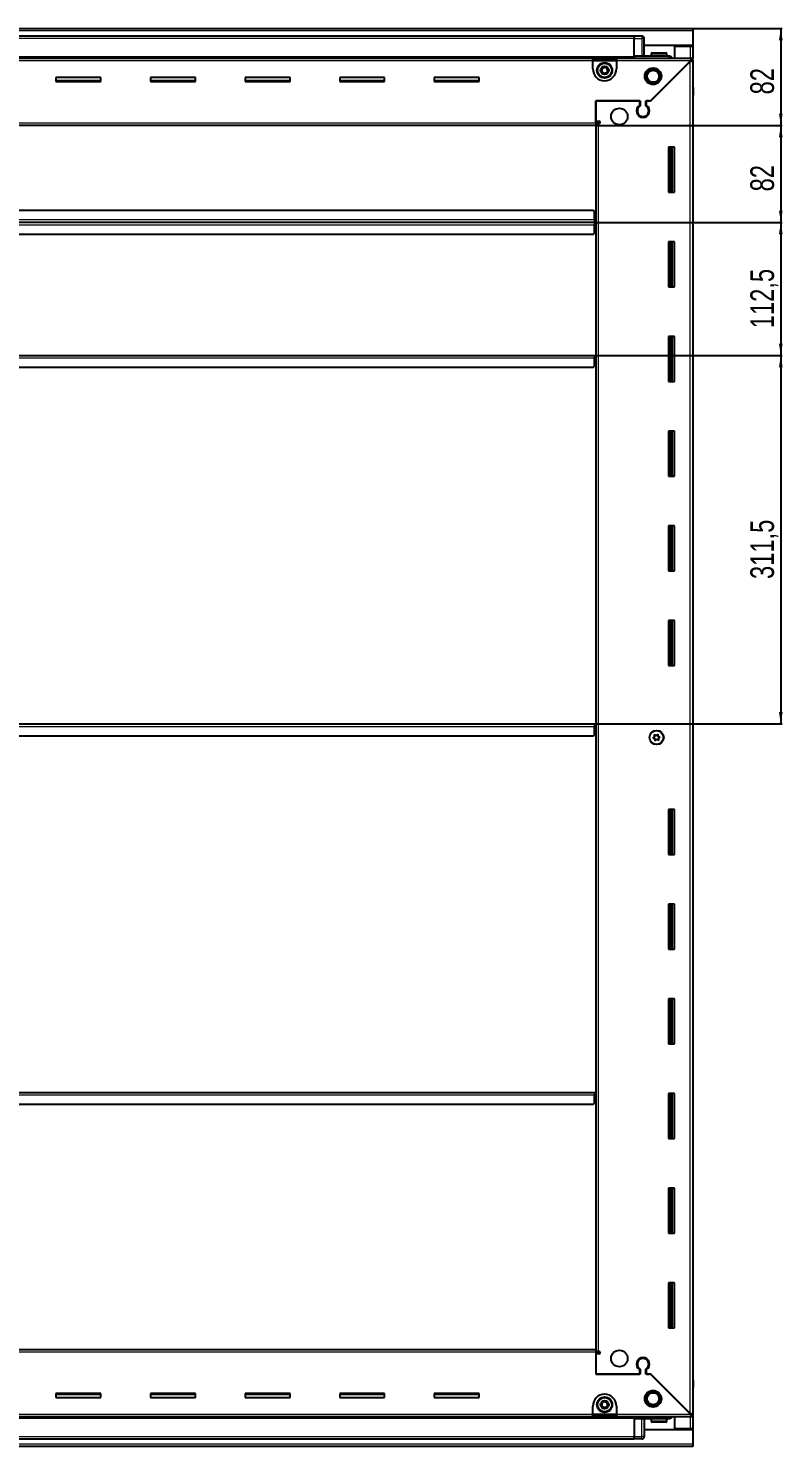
# Model space of a CAD drawing. Header units: millimetres. Extents: x 1315 to 6455, y -1845 to 1961.
# Drawn here: x 5817 to 6455, y 577 to 1776 of the extents above; entities that cross this region are included whole.
import ezdxf

# ---------------------------------------------------------------- set-up
doc = ezdxf.new("R2010")
doc.units = ezdxf.units.MM
doc.layers.add('FORMAT', color=7, linetype='Continuous')
doc.styles.add('SLDTEXTSTYLE0', font='TXT', dxfattribs={"width": 0.75})
doc.dimstyles.new('SLDDIMSTYLE0', dxfattribs={"dimtxt": 20, "dimasz": 10, "dimexe": 0, "dimexo": 0.0625, "dimgap": 5, "dimtad": 2, "dimdec": 1, "dimrnd": 1e-09, "dimzin": 12, "dimdsep": 46, "dimtxsty": 'SLDTEXTSTYLE0', "dimsah": 1, "dimcen": 0.09, "dimadec": 0, "dimazin": 3, "dimtfac": 1, "dimtofl": 0, "dimtmove": 0, "dimatfit": 3, "dimfxl": 0, "dimfrac": 2, "dimtolj": 1, "dimtzin": 12, "dimarcsym": 0})

# ---------------------------------------------------------------- blocks, each defined once
blk = doc.blocks.new('_D_7')
at = {"layer": 'FORMAT'}
for p, q in [((6378.6, 1775.8), (6454.1, 1775.8)), ((6453.1, 1775.8), (6453.1, 1693.8)), ((6296.6, 1693.8), (6454.1, 1693.8))]:
    blk.add_line(p, q, dxfattribs=at)
for points in [[(6453.1, 1775.8), (6451.5, 1765.8), (6454.6, 1765.8)], [(6453.1, 1693.8), (6454.6, 1703.8), (6451.5, 1703.8)]]:
    blk.add_solid(points, dxfattribs=at)
at = {"layer": 'FORMAT', "insert": (6427.3, 1720), "char_height": 20, "attachment_point": 1, "rotation": 90, "style": 'SLDTEXTSTYLE0'}
blk.add_mtext('82', dxfattribs=at)
blk = doc.blocks.new('_D_8')
at = {"layer": 'FORMAT'}
for p, q in [((6295.6, 1499.3), (6454.1, 1499.3)), ((6453.1, 1499.3), (6453.1, 1187.8)), ((6295.6, 1187.8), (6454.1, 1187.8))]:
    blk.add_line(p, q, dxfattribs=at)
for points in [[(6453.1, 1499.3), (6451.5, 1489.3), (6454.6, 1489.3)], [(6453.1, 1187.8), (6454.6, 1197.8), (6451.5, 1197.8)]]:
    blk.add_solid(points, dxfattribs=at)
at = {"layer": 'FORMAT', "insert": (6427.3, 1310.3), "char_height": 20, "attachment_point": 1, "rotation": 90, "style": 'SLDTEXTSTYLE0'}
blk.add_mtext('311,5', dxfattribs=at)
blk = doc.blocks.new('_D_9')
at = {"layer": 'FORMAT'}
for p, q in [((6295.6, 1611.8), (6454.1, 1611.8)), ((6453.1, 1611.8), (6453.1, 1499.3)), ((6295.6, 1499.3), (6454.1, 1499.3))]:
    blk.add_line(p, q, dxfattribs=at)
for points in [[(6453.1, 1611.8), (6451.5, 1601.8), (6454.6, 1601.8)], [(6453.1, 1499.3), (6454.6, 1509.3), (6451.5, 1509.3)]]:
    blk.add_solid(points, dxfattribs=at)
at = {"layer": 'FORMAT', "insert": (6427.3, 1522.3), "char_height": 20, "attachment_point": 1, "rotation": 90, "style": 'SLDTEXTSTYLE0'}
blk.add_mtext('112,5', dxfattribs=at)
blk = doc.blocks.new('_D_10')
at = {"layer": 'FORMAT'}
for p, q in [((6296.6, 1693.8), (6454.1, 1693.8)), ((6453.1, 1693.8), (6453.1, 1611.8)), ((6295.6, 1611.8), (6454.1, 1611.8))]:
    blk.add_line(p, q, dxfattribs=at)
for points in [[(6453.1, 1693.8), (6451.5, 1683.8), (6454.6, 1683.8)], [(6453.1, 1611.8), (6454.6, 1621.8), (6451.5, 1621.8)]]:
    blk.add_solid(points, dxfattribs=at)
at = {"layer": 'FORMAT', "insert": (6427.3, 1638), "char_height": 20, "attachment_point": 1, "rotation": 90, "style": 'SLDTEXTSTYLE0'}
blk.add_mtext('82', dxfattribs=at)

msp = doc.modelspace()

# ---------------------------------------------------------------- linework, layer by layer
at = {"color": 7, "linetype": 'Continuous', "lineweight": 25}
for p, q in [((5179.58, 1775.82), (6378.58, 1775.82)), ((6378.58, 1775.82), (6378.58, 1773.72)), ((6329.08, 1769.17), (5229.08, 1769.17)), ((6335.58, 1769.32), (6329.08, 1769.32)), ((6329.08, 1769.32), (6329.08, 1769.32)), ((6335.58, 1769.32), (6329.08, 1769.32)), ((6329.08, 1769.32), (6329.08, 1767.32)), ((6329.08, 1752.32), (6329.08, 1767.32)), ((6337.58, 1767.32), (6337.58, 1767.32)), ((6337.58, 1752.32), (6337.58, 1767.32)), ((6378.58, 1773.72), (6378.58, 1761.32)), ((5229.08, 1751.17), (6329.08, 1751.17)), ((5264.08, 1750.57), (6294.08, 1750.57)), ((6294.08, 1748.47), (6294.08, 1750.57)), ((6294.08, 1750.57), (6314.08, 1750.57)), ((6314.08, 1750.57), (6314.08, 1748.47)), ((6314.08, 1750.57), (6377.58, 1750.57)), ((6329.08, 1752.32), (6329.08, 1751.82)), ((6358.08, 1752.32), (6329.08, 1752.32)), ((6329.08, 1752.29), (6329.16, 1750.57)), ((6378.58, 1761.32), (6337.58, 1761.32)), ((6343.58, 1754.22), (6343.58, 1752.32)), ((6344.38, 1755.02), (6355.78, 1755.02)), ((6356.58, 1752.32), (6356.58, 1754.22)), ((6363.58, 1750.57), (6363.58, 1760.82)), ((6363.58, 1760.82), (6376.48, 1760.82)), ((6376.48, 1760.82), (6378.58, 1760.82)), ((6377.08, 1760.82), (6377.08, 1761.32)), ((6377.58, 1749.07), (6377.58, 1750.57)), ((6377.58, 1750.57), (6378.58, 1750.57)), ((6378.58, 1760.82), (6378.58, 1761.32)), ((6378.58, 1760.82), (6378.58, 1750.57)), ((6378.58, 1749.07), (6378.58, 1750.57)), ((6294.08, 1749.07), (6314.08, 1749.07)), ((6294.08, 1741.57), (6294.08, 1748.47)), ((6314.08, 1748.47), (6314.08, 1741.57)), ((6376.48, 1747.97), (6342.38, 1713.87)), ((6343.08, 1714.57), (6376.98, 1748.47)), ((6377.08, 1748.57), (6378.58, 1748.57)), ((6377.58, 1749.07), (6378.58, 1749.07)), ((6378.58, 1749.07), (6378.58, 1748.57)), ((6378.58, 1748.57), (6378.58, 604.07)), ((5878.08, 1734.32), (5840.08, 1734.32)), ((5840.08, 1734.32), (5840.08, 1730.82)), ((5878.08, 1731.57), (5840.08, 1731.57)), ((5840.08, 1730.82), (5878.08, 1730.82)), ((5878.08, 1730.82), (5878.08, 1734.32)), ((5958.08, 1734.32), (5920.08, 1734.32)), ((5920.08, 1734.32), (5920.08, 1730.82)), ((5958.08, 1731.57), (5920.08, 1731.57)), ((5920.08, 1730.82), (5958.08, 1730.82)), ((5958.08, 1730.82), (5958.08, 1734.32)), ((6038.08, 1734.32), (6000.08, 1734.32)), ((6000.08, 1734.32), (6000.08, 1730.82)), ((6038.08, 1731.57), (6000.08, 1731.57)), ((6000.08, 1730.82), (6038.08, 1730.82)), ((6038.08, 1730.82), (6038.08, 1734.32)), ((6118.08, 1734.32), (6080.08, 1734.32)), ((6080.08, 1734.32), (6080.08, 1730.82)), ((6118.08, 1731.57), (6080.08, 1731.57)), ((6080.08, 1730.82), (6118.08, 1730.82)), ((6118.08, 1730.82), (6118.08, 1734.32)), ((6198.08, 1734.32), (6160.08, 1734.32)), ((6160.08, 1734.32), (6160.08, 1730.82)), ((6198.08, 1731.57), (6160.08, 1731.57)), ((6160.08, 1730.82), (6198.08, 1730.82)), ((6198.08, 1730.82), (6198.08, 1734.32)), ((6378.58, 1727.15), (6378.58, 1727.15)), ((6296.58, 1714.57), (6334.28, 1714.57)), ((6296.58, 1695.92), (6296.58, 1714.57)), ((6296.58, 1714.57), (6296.58, 1697.32)), ((6333.58, 1714.57), (6296.58, 1714.57)), ((6333.58, 1714.57), (6333.58, 1710.68)), ((6334.28, 1714.57), (6334.28, 1710.29)), ((6338.88, 1714.57), (6343.08, 1714.57)), ((6338.88, 1710.29), (6338.88, 1714.57)), ((6341.68, 1714.57), (6339.58, 1714.57)), ((6339.58, 1710.68), (6339.58, 1714.57)), ((6342.38, 1713.87), (6341.68, 1714.57)), ((6378.58, 1719.32), (6379.08, 1719.32)), ((6378.93, 633.32), (6378.93, 1719.32)), ((6379.08, 1725.82), (6379.08, 1719.32)), ((6379.08, 1719.32), (6379.08, 1725.82)), ((6379.08, 1719.32), (6379.08, 1719.32)), ((6379.08, 1719.32), (6379.08, 1719.32)), ((6296.58, 1693.82), (5261.58, 1693.82)), ((6296.58, 1697.32), (6299.43, 1697.32)), ((6298.58, 1696.32), (6296.58, 1696.32)), ((6296.58, 1695.92), (6296.58, 1693.82)), ((6296.58, 1695.32), (6298.68, 1695.32)), ((6296.58, 1693.82), (6296.58, 658.82)), ((6298.58, 1695.32), (6298.58, 1696.32)), ((6299.43, 1695.32), (6298.68, 1695.32)), ((6338.58, 1701.71), (6338.58, 1700.95)), ((6358.08, 1675.32), (6358.08, 1637.32)), ((6363.08, 1675.32), (6358.08, 1675.32)), ((6359.11, 1675.32), (6359.11, 1637.32)), ((6359.14, 1675.32), (6359.14, 1637.32)), ((6360.93, 1675.32), (6360.93, 1637.32)), ((6363.08, 1637.32), (6363.08, 1675.32)), ((6358.08, 1637.32), (6363.08, 1637.32)), ((6294.58, 1621.82), (5263.58, 1621.82)), ((6295.58, 1620.82), (6294.58, 1621.82)), ((6295.58, 1613.92), (6295.58, 1620.82)), ((6295.58, 1611.82), (5262.58, 1611.82)), ((6295.83, 1614.67), (6295.58, 1614.67)), ((6295.58, 1613.92), (6295.58, 1611.82)), ((6295.58, 1611.82), (6295.58, 1609.72)), ((6295.58, 1602.82), (6295.58, 1609.72)), ((6295.58, 1608.97), (6295.83, 1608.97)), ((6295.83, 1611.82), (6295.83, 1614.67)), ((6295.83, 1608.97), (6295.83, 1611.82)), ((6296.58, 1611.82), (6295.83, 1611.82)), ((5263.58, 1601.82), (6294.58, 1601.82)), ((6294.58, 1601.82), (6295.58, 1602.82)), ((6358.08, 1595.32), (6358.08, 1557.32)), ((6363.08, 1595.32), (6358.08, 1595.32)), ((6359.11, 1595.32), (6359.11, 1557.32)), ((6359.14, 1595.32), (6359.14, 1557.32)), ((6360.93, 1595.32), (6360.93, 1557.32)), ((6363.08, 1557.32), (6363.08, 1595.32)), ((6358.08, 1557.32), (6363.08, 1557.32)), ((6358.08, 1515.32), (6358.08, 1477.32)), ((6363.08, 1515.32), (6358.08, 1515.32)), ((6359.11, 1515.32), (6359.11, 1477.32)), ((6359.14, 1515.32), (6359.14, 1477.32)), ((6360.93, 1515.32), (6360.93, 1477.32)), ((6363.08, 1477.32), (6363.08, 1515.32)), ((5262.58, 1499.32), (6295.58, 1499.32)), ((6295.58, 1499.32), (6295.58, 1497.22)), ((6295.83, 1496.47), (6295.83, 1499.32)), ((6295.83, 1499.32), (6296.58, 1499.32)), ((5263.58, 1489.32), (6294.58, 1489.32)), ((6294.58, 1489.32), (6295.58, 1490.32)), ((6295.58, 1490.32), (6295.58, 1497.22)), ((6295.58, 1496.47), (6295.83, 1496.47)), ((6358.08, 1477.32), (6363.08, 1477.32)), ((6358.08, 1435.32), (6358.08, 1397.32)), ((6363.08, 1435.32), (6358.08, 1435.32)), ((6359.11, 1435.32), (6359.11, 1397.32)), ((6359.14, 1435.32), (6359.14, 1397.32)), ((6360.93, 1435.32), (6360.93, 1397.32)), ((6363.08, 1397.32), (6363.08, 1435.32)), ((6358.08, 1397.32), (6363.08, 1397.32)), ((6358.08, 1355.32), (6358.08, 1317.32)), ((6363.08, 1355.32), (6358.08, 1355.32)), ((6359.11, 1355.32), (6359.11, 1317.32)), ((6359.14, 1355.32), (6359.14, 1317.32)), ((6360.93, 1355.32), (6360.93, 1317.32)), ((6363.08, 1317.32), (6363.08, 1355.32)), ((6358.08, 1317.32), (6363.08, 1317.32)), ((6358.08, 1275.32), (6358.08, 1237.32)), ((6363.08, 1275.32), (6358.08, 1275.32)), ((6359.11, 1275.32), (6359.11, 1237.32)), ((6359.14, 1275.32), (6359.14, 1237.32)), ((6360.93, 1275.32), (6360.93, 1237.32)), ((6363.08, 1237.32), (6363.08, 1275.32)), ((6358.08, 1237.32), (6363.08, 1237.32)), ((5262.58, 1187.82), (6295.58, 1187.82)), ((6295.58, 1187.82), (6295.58, 1185.72)), ((6295.83, 1184.97), (6295.83, 1187.82)), ((6295.83, 1187.82), (6296.58, 1187.82)), ((5263.58, 1177.82), (6294.58, 1177.82)), ((6294.58, 1177.82), (6295.58, 1178.82)), ((6295.58, 1178.82), (6295.58, 1185.72)), ((6295.58, 1184.97), (6295.83, 1184.97)), ((6358.08, 1115.32), (6358.08, 1077.32)), ((6363.08, 1115.32), (6358.08, 1115.32)), ((6359.11, 1115.32), (6359.11, 1077.32)), ((6359.14, 1115.32), (6359.14, 1077.32)), ((6360.93, 1115.32), (6360.93, 1077.32)), ((6363.08, 1077.32), (6363.08, 1115.32)), ((6358.08, 1077.32), (6363.08, 1077.32)), ((6358.08, 1035.32), (6358.08, 997.32)), ((6363.08, 1035.32), (6358.08, 1035.32)), ((6359.11, 1035.32), (6359.11, 997.32)), ((6359.14, 1035.32), (6359.14, 997.32)), ((6360.93, 1035.32), (6360.93, 997.32)), ((6363.08, 997.32), (6363.08, 1035.32)), ((6358.08, 997.32), (6363.08, 997.32)), ((6358.08, 955.32), (6358.08, 917.32)), ((6363.08, 955.32), (6358.08, 955.32)), ((6359.11, 955.32), (6359.11, 917.32)), ((6359.14, 955.32), (6359.14, 917.32)), ((6360.93, 955.32), (6360.93, 917.32)), ((6363.08, 917.32), (6363.08, 955.32)), ((6358.08, 917.32), (6363.08, 917.32)), ((5262.58, 876.32), (6295.58, 876.32)), ((6295.58, 876.32), (6295.58, 874.22)), ((6295.83, 873.47), (6295.83, 876.32)), ((6295.83, 876.32), (6296.58, 876.32)), ((6358.08, 875.32), (6358.08, 837.32)), ((6363.08, 875.32), (6358.08, 875.32)), ((6359.11, 875.32), (6359.11, 837.32)), ((6359.14, 875.32), (6359.14, 837.32)), ((6360.93, 875.32), (6360.93, 837.32)), ((6363.08, 837.32), (6363.08, 875.32)), ((5263.58, 866.32), (6294.58, 866.32)), ((6294.58, 866.32), (6295.58, 867.32)), ((6295.58, 867.32), (6295.58, 874.22)), ((6295.58, 873.47), (6295.83, 873.47)), ((6358.08, 837.32), (6363.08, 837.32)), ((6358.08, 795.32), (6358.08, 757.32)), ((6363.08, 795.32), (6358.08, 795.32)), ((6359.11, 795.32), (6359.11, 757.32)), ((6359.14, 795.32), (6359.14, 757.32)), ((6360.93, 795.32), (6360.93, 757.32)), ((6363.08, 757.32), (6363.08, 795.32)), ((6358.08, 757.32), (6363.08, 757.32)), ((6358.08, 715.32), (6358.08, 677.32)), ((6363.08, 715.32), (6358.08, 715.32)), ((6359.11, 715.32), (6359.11, 677.32)), ((6359.14, 715.32), (6359.14, 677.32)), ((6360.93, 715.32), (6360.93, 677.32)), ((6363.08, 677.32), (6363.08, 715.32)), ((6358.08, 677.32), (6363.08, 677.32)), ((5261.58, 658.82), (6296.58, 658.82)), ((6296.58, 658.82), (6296.58, 656.72)), ((6298.68, 657.32), (6296.58, 657.32)), ((6296.58, 656.72), (6296.58, 638.07)), ((6296.58, 656.32), (6298.58, 656.32)), ((6296.58, 655.32), (6296.58, 638.07)), ((6299.43, 655.32), (6296.58, 655.32)), ((6298.58, 656.32), (6298.58, 657.32)), ((6298.68, 657.32), (6299.43, 657.32)), ((6338.58, 651.7), (6338.58, 650.94)), ((6334.28, 638.07), (6296.58, 638.07)), ((6296.58, 638.07), (6333.58, 638.07)), ((6333.58, 641.96), (6333.58, 638.07)), ((6334.28, 642.36), (6334.28, 638.07)), ((6338.88, 638.07), (6338.88, 642.36)), ((6343.08, 638.07), (6338.88, 638.07)), ((6339.58, 638.07), (6339.58, 641.96)), ((6339.58, 638.07), (6341.68, 638.07)), ((6341.68, 638.07), (6342.38, 638.77)), ((6342.38, 638.77), (6376.48, 604.67)), ((6376.98, 604.17), (6343.08, 638.07)), ((6378.58, 633.32), (6379.08, 633.32)), ((6379.08, 633.32), (6379.08, 633.32)), ((6379.08, 626.82), (6379.08, 633.32)), ((6379.08, 633.32), (6379.08, 626.82)), ((5878.08, 621.82), (5840.08, 621.82)), ((5840.08, 621.82), (5840.08, 618.32)), ((5840.08, 621.07), (5878.08, 621.07)), ((5840.08, 618.32), (5878.08, 618.32)), ((5878.08, 618.32), (5878.08, 621.82)), ((5958.08, 621.82), (5920.08, 621.82)), ((5920.08, 621.82), (5920.08, 618.32)), ((5920.08, 621.07), (5958.08, 621.07)), ((5920.08, 618.32), (5958.08, 618.32)), ((5958.08, 618.32), (5958.08, 621.82)), ((6038.08, 621.82), (6000.08, 621.82)), ((6000.08, 621.82), (6000.08, 618.32)), ((6000.08, 621.07), (6038.08, 621.07)), ((6000.08, 618.32), (6038.08, 618.32)), ((6038.08, 618.32), (6038.08, 621.82)), ((6118.08, 621.82), (6080.08, 621.82)), ((6080.08, 621.82), (6080.08, 618.32)), ((6080.08, 621.07), (6118.08, 621.07)), ((6080.08, 618.32), (6118.08, 618.32)), ((6118.08, 618.32), (6118.08, 621.82)), ((6198.08, 621.82), (6160.08, 621.82)), ((6160.08, 621.82), (6160.08, 618.32)), ((6160.08, 621.07), (6198.08, 621.07)), ((6160.08, 618.32), (6198.08, 618.32)), ((6198.08, 618.32), (6198.08, 621.82)), ((6329.08, 601.47), (5229.08, 601.47)), ((6294.08, 602.07), (5264.08, 602.07)), ((6294.08, 604.17), (6294.08, 611.07)), ((6294.08, 602.07), (6294.08, 604.17)), ((6314.08, 603.57), (6294.08, 603.57)), ((6314.08, 602.07), (6294.08, 602.07)), ((6314.08, 611.07), (6314.08, 604.17)), ((6314.08, 604.17), (6314.08, 602.07)), ((6377.58, 602.07), (6314.08, 602.07)), ((6329.16, 602.07), (6329.08, 600.36)), ((6329.08, 600.32), (6329.08, 600.82)), ((6358.08, 600.32), (6329.08, 600.32)), ((6329.08, 600.32), (6329.08, 585.32)), ((6337.58, 600.32), (6337.58, 585.32)), ((6343.58, 600.32), (6343.58, 598.42)), ((6356.58, 598.42), (6356.58, 600.32)), ((6363.58, 591.82), (6363.58, 602.07)), ((6377.08, 604.07), (6378.58, 604.07)), ((6377.58, 603.57), (6377.58, 602.07)), ((6378.58, 603.57), (6377.58, 603.57)), ((6378.58, 602.07), (6377.58, 602.07)), ((6378.58, 604.07), (6378.58, 603.57)), ((6378.58, 603.57), (6378.58, 602.07)), ((6378.58, 602.07), (6378.58, 591.82)), ((6337.58, 591.32), (6378.58, 591.32)), ((6351.38, 597.62), (6344.38, 597.62)), ((6355.78, 597.62), (6351.38, 597.62)), ((6376.48, 591.82), (6363.58, 591.82)), ((6378.58, 591.82), (6376.48, 591.82)), ((6377.08, 591.32), (6377.08, 591.82)), ((6378.58, 591.32), (6378.58, 591.82)), ((6378.58, 591.32), (6378.58, 578.92)), ((6378.58, 576.82), (5179.58, 576.82)), ((5229.08, 583.47), (6329.08, 583.47)), ((6329.08, 583.32), (6329.08, 585.32)), ((6335.58, 583.32), (6329.08, 583.32)), ((6329.08, 583.32), (6329.08, 583.32)), ((6329.08, 583.32), (6329.08, 583.32)), ((6335.58, 583.32), (6329.08, 583.32)), ((6336.91, 583.82), (6336.91, 583.82)), ((6378.58, 578.92), (6378.58, 576.82))]:
    msp.add_line(p, q, dxfattribs=at)
at = {"color": 8, "linetype": 'Continuous', "lineweight": 18}
for p, q in [((6378.58, 1773.72), (5179.58, 1773.72)), ((6329.08, 1767.17), (5229.08, 1767.17)), ((6329.08, 1767.32), (6335.58, 1767.32)), ((6335.58, 1769.32), (6335.58, 1767.32)), ((6335.58, 1767.32), (6335.58, 1752.32)), ((6337.58, 1767.32), (6335.58, 1767.32)), ((6329.08, 1751.82), (5229.08, 1751.82)), ((6329.08, 1750.59), (5229.08, 1750.59)), ((6343.58, 1754.22), (6356.58, 1754.22)), ((6376.48, 1761.32), (6376.48, 1760.82)), ((6376.48, 1760.82), (6376.48, 1750.57)), ((6294.08, 1748.47), (5264.08, 1748.47)), ((6294.08, 1748.47), (6314.08, 1748.47)), ((6376.98, 1748.47), (6314.08, 1748.47)), ((6376.48, 604.67), (6376.48, 1747.97)), ((6378.58, 1725.82), (6379.08, 1725.82)), ((5261.58, 1695.92), (6296.58, 1695.92)), ((6298.68, 1695.32), (6298.68, 657.32)), ((6360.35, 1637.32), (6360.35, 1675.32)), ((6361.58, 1637.32), (6361.58, 1675.32)), ((6295.58, 1613.92), (5262.58, 1613.92)), ((5262.58, 1609.72), (6295.58, 1609.72)), ((6360.35, 1557.32), (6360.35, 1595.32)), ((6361.58, 1557.32), (6361.58, 1595.32)), ((6360.35, 1477.32), (6360.35, 1515.32)), ((6361.58, 1477.32), (6361.58, 1515.32)), ((5262.58, 1497.22), (6295.58, 1497.22)), ((6360.35, 1397.32), (6360.35, 1435.32)), ((6361.58, 1397.32), (6361.58, 1435.32)), ((6360.35, 1317.32), (6360.35, 1355.32)), ((6361.58, 1317.32), (6361.58, 1355.32)), ((6360.35, 1237.32), (6360.35, 1275.32)), ((6361.58, 1237.32), (6361.58, 1275.32)), ((5262.58, 1185.72), (6295.58, 1185.72)), ((6360.35, 1077.32), (6360.35, 1115.32)), ((6361.58, 1077.32), (6361.58, 1115.32)), ((6360.35, 997.32), (6360.35, 1035.32)), ((6361.58, 997.32), (6361.58, 1035.32)), ((6360.35, 917.32), (6360.35, 955.32)), ((6361.58, 917.32), (6361.58, 955.32)), ((6360.35, 837.32), (6360.35, 875.32)), ((6361.58, 837.32), (6361.58, 875.32)), ((5262.58, 874.22), (6295.58, 874.22)), ((6360.35, 757.32), (6360.35, 795.32)), ((6361.58, 757.32), (6361.58, 795.32)), ((6360.35, 677.32), (6360.35, 715.32)), ((6361.58, 677.32), (6361.58, 715.32)), ((6296.58, 656.72), (5261.58, 656.72)), ((6378.58, 626.82), (6379.08, 626.82)), ((5229.08, 602.06), (6329.08, 602.06)), ((5229.08, 600.82), (6329.08, 600.82)), ((5264.08, 604.17), (6294.08, 604.17)), ((6314.08, 604.17), (6294.08, 604.17)), ((6314.08, 604.17), (6376.98, 604.17)), ((6335.58, 585.32), (6335.58, 600.32)), ((6376.48, 602.07), (6376.48, 591.82)), ((6351.56, 598.42), (6343.58, 598.42)), ((6356.58, 598.42), (6351.56, 598.42)), ((6376.48, 591.82), (6376.48, 591.32)), ((6378.58, 578.92), (5179.58, 578.92)), ((5229.08, 585.47), (6329.08, 585.47)), ((6329.08, 585.32), (6335.58, 585.32)), ((6337.58, 585.32), (6335.58, 585.32)), ((6335.58, 583.32), (6335.58, 585.32))]:
    msp.add_line(p, q, dxfattribs=at)
at = {"color": 7, "linetype": 'Continuous', "lineweight": 25}
for centre, radius in [((6304.08, 1740.32), 6.5), ((6304.08, 1740.32), 3.46), ((6345.08, 1735.32), 7), ((6345.08, 1735.32), 6.03), ((6345.08, 1735.32), 5.1), ((6316.58, 1701.32), 7), ((6348.08, 1176.32), 6), ((6347.93, 1176.32), 5.79), ((6347.93, 1176.32), 1.85), ((6316.58, 651.32), 7), ((6345.08, 617.32), 7), ((6304.08, 612.32), 6.5), ((6304.08, 612.32), 3.46), ((6345.08, 617.32), 6.03), ((6345.08, 617.32), 5.1)]:
    msp.add_circle(centre, radius, dxfattribs=at)
at = {"color": 8, "linetype": 'Continuous', "lineweight": 18}
for centre in [(6304.08, 1740.32), (6304.08, 612.32)]:
    msp.add_circle(centre, 5.7, dxfattribs=at)
at = {"color": 7, "linetype": 'Continuous', "lineweight": 25}
for centre, radius, start, end in [((6335.58, 1767.32), 2, 0, 90), ((6337.78, 1752.52), 0.2, 180, 270), ((6344.38, 1754.22), 0.8, 90, 180), ((6355.78, 1754.22), 0.8, 0, 90), ((6304.08, 1741.57), 10, 180, 270), ((6304.08, 1740.32), 2.5, 160.11158, 220.11158), ((6304.08, 1740.32), 2.5, 100.11158, 160.11158), ((6304.08, 1740.32), 2.5, 220.11158, 280.11158), ((6304.08, 1740.32), 2.5, 40.11158, 100.11158), ((6304.08, 1741.57), 10, 270, 0), ((6304.08, 1740.32), 2.5, 280.11158, 340.11158), ((6304.08, 1740.32), 2.5, 340.11158, 40.11158), ((6377.08, 1725.82), 2, 0, 41.39416), ((6336.58, 1706.07), 5.5, 123.05573, 56.94427), ((6336.58, 1706.07), 4.8, 118.63099, 61.36901), ((6299.43, 1696.32), 1, 270, 90), ((6299.43, 656.32), 1, 270, 90), ((6336.58, 646.57), 5.5, 303.05573, 236.94427), ((6336.58, 646.57), 4.8, 298.63099, 241.36901), ((6377.08, 626.82), 2, 318.57492, 0), ((6377.08, 626.82), 2, 318.59038, 0), ((6304.08, 611.07), 10, 90, 180), ((6304.08, 612.32), 2.5, 147.04236, 207.04236), ((6304.08, 612.32), 2.5, 87.04236, 147.04236), ((6304.08, 611.07), 10, 0, 90), ((6304.08, 612.32), 2.5, 27.04236, 87.04236), ((6304.08, 612.32), 2.5, 327.04236, 27.04236), ((6304.08, 612.32), 2.5, 207.04236, 267.04236), ((6304.08, 612.32), 2.5, 267.04236, 327.04236), ((6337.78, 600.12), 0.2, 90, 180), ((6344.38, 598.42), 0.8, 180, 270), ((6355.78, 598.42), 0.8, 270, 0), ((6335.58, 585.32), 2, 270, 0), ((6335.58, 585.32), 2, 270, 288.58003), ((6335.58, 585.32), 2, 303.94202, 311.40962)]:
    msp.add_arc(centre, radius, start, end, dxfattribs=at)
for points, knots in [([(6329.08, 1752.32), (6329.08, 1752.29), (6329.08, 1752.21), (6329.08, 1751.59), (6329.08, 1751.01), (6329.08, 1750.62), (6329.08, 1750.59)], [0, 0, 0, 0, 0.3242788, 0.6485576, 0.9728365, 1, 1, 1, 1]), ([(6361.3, 1750.57), (6361.18, 1750.77), (6360.79, 1751.42), (6359.64, 1752.13), (6358.6, 1752.26), (6358.08, 1752.32)], [0, 0, 0, 0, 0.1822499, 0.5911249, 1, 1, 1, 1]), ([(6377.58, 1750.57), (6377.54, 1750.55), (6377.45, 1750.49), (6377.31, 1750.1), (6377.18, 1749.54), (6377.07, 1748.96), (6377.01, 1748.6), (6376.98, 1748.47)], [0, 0, 0, 0, 0.23025534, 0.4485219, 0.6667858, 0.88504963, 1, 1, 1, 1]), ([(6301.24, 1739.82), (6301.28, 1739.93), (6301.49, 1740.5), (6301.83, 1741.43), (6302.11, 1742.21), (6302.22, 1742.53)], [0, 0, 0, 0, 0.1331247, 0.6370994, 1, 1, 1, 1]), ([(6303.1, 1737.61), (6302.77, 1738), (6302.15, 1738.74), (6301.53, 1739.48), (6301.24, 1739.82)], [0, 0, 0, 0, 0.5346859, 1, 1, 1, 1]), ([(6302.22, 1742.53), (6302.73, 1742.62), (6303.68, 1742.79), (6304.63, 1742.96), (6305.07, 1743.04)], [0, 0, 0, 0, 0.53468586, 1, 1, 1, 1]), ([(6305.07, 1743.04), (6305.4, 1742.64), (6306.02, 1741.91), (6306.64, 1741.17), (6306.93, 1740.83)], [0, 0, 0, 0, 0.5346859, 1, 1, 1, 1]), ([(6306.93, 1740.83), (6306.81, 1740.51), (6306.53, 1739.73), (6306.19, 1738.8), (6305.99, 1738.23), (6305.94, 1738.12)], [0, 0, 0, 0, 0.3629006, 0.8668753, 1, 1, 1, 1]), ([(6376.48, 1747.97), (6376.74, 1748.02), (6377.23, 1748.11), (6377.87, 1748.24), (6378.34, 1748.37), (6378.56, 1748.48), (6378.58, 1748.55), (6378.58, 1748.57)], [0, 0, 0, 0, 0.23025534, 0.4485219, 0.6667858, 0.88504963, 1, 1, 1, 1]), ([(6305.94, 1738.12), (6305.44, 1738.03), (6304.49, 1737.86), (6303.54, 1737.69), (6303.1, 1737.61)], [0, 0, 0, 0, 0.5346859, 1, 1, 1, 1]), ([(6346.3, 1178.6), (6346.29, 1178.59), (6346.27, 1178.57), (6346.25, 1178.51), (6346.25, 1178.37), (6346.3, 1177.98), (6346.38, 1177.45), (6346.14, 1176.86), (6345.75, 1176.53), (6345.42, 1176.32), (6345.22, 1176.18), (6345.16, 1176.11), (6345.15, 1176.07), (6345.15, 1176.03), (6345.16, 1176), (6345.21, 1175.95), (6345.44, 1175.82), (6345.89, 1175.67), (6346.49, 1175.29), (6346.67, 1174.6), (6346.67, 1174.12), (6346.72, 1173.86), (6346.75, 1173.8), (6346.77, 1173.77), (6346.8, 1173.76), (6346.84, 1173.76), (6346.88, 1173.78), (6346.96, 1173.81), (6347.14, 1173.94), (6347.44, 1174.18), (6347.88, 1174.46), (6348.51, 1174.49), (6348.99, 1174.25), (6349.34, 1174.08), (6349.49, 1174.03), (6349.54, 1174.04), (6349.57, 1174.05), (6349.6, 1174.08), (6349.61, 1174.14), (6349.62, 1174.28), (6349.56, 1174.66), (6349.49, 1175.2), (6349.72, 1175.79), (6350.12, 1176.11), (6350.45, 1176.33), (6350.64, 1176.47), (6350.7, 1176.54), (6350.72, 1176.58), (6350.72, 1176.61), (6350.71, 1176.64), (6350.66, 1176.7), (6350.42, 1176.82), (6349.97, 1176.98), (6349.37, 1177.36), (6349.2, 1178.05), (6349.2, 1178.53), (6349.15, 1178.79), (6349.12, 1178.85), (6349.09, 1178.87), (6349.06, 1178.88), (6349.03, 1178.88), (6348.99, 1178.87), (6348.91, 1178.83), (6348.73, 1178.7), (6348.43, 1178.46), (6347.99, 1178.19), (6347.36, 1178.15), (6346.88, 1178.4), (6346.52, 1178.57), (6346.38, 1178.61), (6346.32, 1178.61), (6346.31, 1178.6), (6346.3, 1178.6)], [0, 0, 0, 0, 0.0020087, 0.00442, 0.0093647, 0.0255282, 0.0677053, 0.0957862, 0.1246456, 0.1503415, 0.1605194, 0.1633943, 0.1656965, 0.1672448, 0.1688741, 0.1707699, 0.1786058, 0.2119941, 0.2499945, 0.2879948, 0.3213831, 0.329219, 0.3311148, 0.3327441, 0.3342924, 0.3362166, 0.3385353, 0.3413178, 0.349662, 0.3753578, 0.4042173, 0.4322982, 0.4744753, 0.4906388, 0.4966691, 0.49844, 0.5, 0.5020087, 0.50442, 0.5093647, 0.5255282, 0.5677053, 0.5957862, 0.6246456, 0.6503415, 0.6605194, 0.6633943, 0.6656965, 0.6672448, 0.6688741, 0.6707699, 0.6786058, 0.7119941, 0.7499945, 0.7879948, 0.8213831, 0.829219, 0.8311148, 0.8327441, 0.8342924, 0.8362166, 0.8385353, 0.8413178, 0.849662, 0.8753578, 0.9042173, 0.9322982, 0.9744753, 0.9906388, 0.9966691, 0.99844, 1, 1, 1, 1]), ([(6301.2, 612.47), (6301.48, 612.91), (6302.01, 613.71), (6302.53, 614.52), (6302.77, 614.89)], [0, 0, 0, 0, 0.5346859, 1, 1, 1, 1]), ([(6302.51, 609.9), (6302.28, 610.36), (6301.84, 611.22), (6301.4, 612.07), (6301.2, 612.47)], [0, 0, 0, 0, 0.5346859, 1, 1, 1, 1]), ([(6302.77, 614.89), (6302.9, 614.89), (6303.49, 614.86), (6304.49, 614.81), (6305.31, 614.76), (6305.65, 614.75)], [0, 0, 0, 0, 0.1331247, 0.6370994, 1, 1, 1, 1]), ([(6306.97, 612.17), (6306.69, 611.74), (6306.16, 610.93), (6305.64, 610.13), (6305.4, 609.75)], [0, 0, 0, 0, 0.53468586, 1, 1, 1, 1]), ([(6305.65, 614.75), (6305.89, 614.29), (6306.33, 613.43), (6306.76, 612.57), (6306.97, 612.17)], [0, 0, 0, 0, 0.5346859, 1, 1, 1, 1]), ([(6305.4, 609.75), (6305.05, 609.77), (6304.23, 609.81), (6303.24, 609.86), (6302.64, 609.89), (6302.51, 609.9)], [0, 0, 0, 0, 0.36290056, 0.86687533, 1, 1, 1, 1]), ([(6329.08, 600.32), (6329.08, 600.36), (6329.08, 600.44), (6329.08, 601.05), (6329.08, 601.63), (6329.08, 602.03), (6329.08, 602.06)], [0, 0, 0, 0, 0.3242788, 0.6485576, 0.9728365, 1, 1, 1, 1]), ([(6361.3, 602.07), (6361.18, 601.87), (6360.79, 601.22), (6359.64, 600.51), (6358.6, 600.39), (6358.08, 600.32)], [0, 0, 0, 0, 0.1822499, 0.5911249, 1, 1, 1, 1]), ([(6378.58, 604.07), (6378.56, 604.12), (6378.51, 604.21), (6378.11, 604.34), (6377.55, 604.47), (6376.97, 604.58), (6376.61, 604.65), (6376.48, 604.67)], [0, 0, 0, 0, 0.2302553, 0.4485219, 0.6667858, 0.8850496, 1, 1, 1, 1]), ([(6376.98, 604.17), (6377.03, 603.92), (6377.12, 603.43), (6377.25, 602.79), (6377.38, 602.32), (6377.49, 602.1), (6377.56, 602.08), (6377.58, 602.07)], [0, 0, 0, 0, 0.2302553, 0.4485219, 0.6667858, 0.8850496, 1, 1, 1, 1])]:
    msp.add_open_spline(points, degree=3, knots=knots, dxfattribs=at)
at = {"color": 8, "linetype": 'Continuous', "lineweight": 18}
for points in [[(6358.08, 1752.32), (6358.08, 1752.28), (6358.08, 1752.2), (6358.08, 1751.77), (6358.08, 1751.31), (6358.08, 1750.9), (6358.08, 1750.63), (6358.08, 1750.57)], [(6358.08, 600.32), (6358.08, 600.37), (6358.08, 600.44), (6358.08, 600.88), (6358.08, 601.33), (6358.08, 601.75), (6358.08, 602.02), (6358.08, 602.07)]]:
    msp.add_open_spline(points, degree=3, knots=[0, 0, 0, 0, 0.3597529, 0.5534142, 0.7511852, 0.9489563, 1, 1, 1, 1], dxfattribs=at)
at = {"color": 7, "linetype": 'Continuous', "lineweight": 25}
for points in [[(6376.48, 1747.97), (6376.56, 1748.02), (6376.72, 1748.12), (6376.92, 1748.27), (6377.06, 1748.42), (6377.07, 1748.52), (6377.08, 1748.57)], [(6377.58, 1749.07), (6377.53, 1749.06), (6377.43, 1749.05), (6377.28, 1748.91), (6377.13, 1748.71), (6377.03, 1748.55), (6376.98, 1748.47)], [(6377.08, 604.07), (6377.07, 604.12), (6377.06, 604.22), (6376.92, 604.37), (6376.72, 604.52), (6376.56, 604.62), (6376.48, 604.67)], [(6376.98, 604.17), (6377.03, 604.09), (6377.13, 603.94), (6377.28, 603.74), (6377.43, 603.6), (6377.53, 603.58), (6377.58, 603.57)]]:
    msp.add_open_spline(points, degree=3, dxfattribs=at)

# ---------------------------------------------------------------- dimensions: what is measured, and where the dimension line sits
at = {"layer": 'FORMAT'}
for base, p1, p2, picture, middle in [((6453.08, 1693.82), (6378.58, 1775.82), (6296.58, 1693.82), '_D_7', (6453.08, 1734.82)), ((6453.08, 1611.82), (6296.58, 1693.82), (6295.58, 1611.82), '_D_10', (6453.08, 1652.82)), ((6453.08, 1499.32), (6295.58, 1611.82), (6295.58, 1499.32), '_D_9', (6453.08, 1555.57)), ((6453.08, 1187.82), (6295.58, 1499.32), (6295.58, 1187.82), '_D_8', (6453.08, 1343.57))]:
    dim = msp.add_linear_dim(base=base, p1=p1, p2=p2, angle=90, dimstyle='SLDDIMSTYLE0', dxfattribs=at)
    dim.commit()
    dim.dimension.update_dxf_attribs({"geometry": picture, "text_midpoint": middle, "dimtype": 160})

doc.saveas('drawing.dxf')
